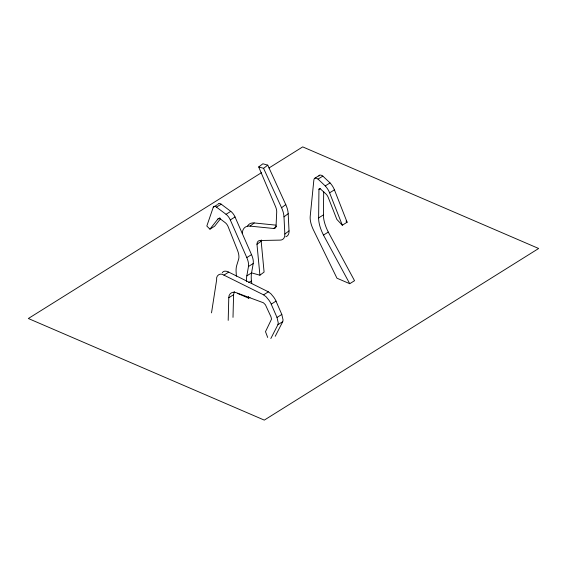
<?xml version="1.0" encoding="UTF-8"?>
<svg xmlns="http://www.w3.org/2000/svg" width="567" height="567" viewBox="0 0 567 567"><rect width="100%" height="100%" fill="white"/><g stroke="black" fill="none" stroke-linecap="round" stroke-linejoin="round"><path stroke-width="0.85" d="M323.686 191.674L323.424 214.907A27.202 12.205 58 0 0 328.286 232.08L354.538 280.7L349.733 283.698L323.481 235.085A27.202 12.205 58 0 1 318.619 217.912L318.945 189.52L320.312 188.662M228.196 320.376L228.785 297.732C228.501 293.586 232.874 290.751 236.517 292.799L263.435 302.778L265.427 304.798L270.991 316.84L271.522 319.15L265.498 331.667L267.688 337.464M233.002 317.371L233.59 294.727L234.341 291.686M211.519 312.871L216.658 279.758C215.751 275.449 220.365 272.38 223.915 275.123L263.577 294.833L266.107 296.789L268.871 300.113A14.721 6.606 58 0 1 270.743 303.09L277.008 317.456L278.262 322.963L277.929 324.678L270.828 338.534M246.525 281.679A41.079 18.435 58 0 1 246.829 275.86L248.488 266.469A14.458 6.485 58 0 0 246.787 257.588L230.301 219.932A7.286 3.267 58 0 0 226.042 214.305L216.474 207.146A5.627 2.523 58 0 0 213.263 207.253L206.82 226.035L209.932 229.167L214.659 226.205L220.478 218.812M251.776 283.415L251.436 280.885A41.079 18.435 58 0 1 251.564 272.897L253.222 263.513A14.458 6.485 58 0 0 251.521 254.626L235.036 216.97A7.286 3.267 58 0 0 230.769 211.342L221.208 204.184A5.627 2.523 58 0 0 217.997 204.29M275.236 336.295L282.727 321.673L283.068 319.965L281.806 314.451L275.548 300.085A14.721 6.606 58 0 0 273.677 297.108L270.913 293.784L268.375 291.828L228.721 272.117C226.757 271.04 223.604 270.388 222.271 272.727M209.932 229.167L217.863 219.082L219.89 217.813M242.286 233.384A19.469 10.589 53.1 0 1 250.054 226.113L273.62 228.48A6.074 3.303 53.1 0 0 276.044 226.219L276.71 212.2A12.488 6.797 53.1 0 0 275.505 206.523L258.687 166.939L262.875 163.785L267.759 165.153L285.761 204.602A21.574 11.73 53.1 0 1 288.185 213.695L289.028 230.882A13.672 7.435 53.1 0 1 285.782 236.758M258.687 166.939L263.57 168.307L267.759 165.153M250.054 226.113L254.243 222.959L276.065 225.156M251.528 272.869L259.906 275.215L256.979 244.299A9.49 5.16 53.1 0 1 260.912 240.486L280.19 240.117A13.672 7.435 53.1 0 0 284.84 234.036L283.989 216.842A21.574 11.73 53.1 0 0 281.572 207.749L285.761 204.602M283.989 216.842L288.185 213.695M273.62 228.48L276.413 226.382M256.979 244.299L261.167 241.152A9.49 5.16 53.1 0 1 261.295 239.947M284.84 234.036L289.028 230.882M259.906 275.215L264.094 272.068L261.167 241.152M261.479 172.68L28.35 318.512L264.293 420.112L538.65 248.488L302.707 146.888L268.978 167.988M213.263 207.253L217.324 204.715M216.474 207.146L221.208 204.184M226.042 214.305L230.769 211.342M230.301 219.932L235.036 216.97M314.848 178.222L319.653 175.217M349.733 283.698L336.961 278.206L313.275 229.6A21.17 9.497 58 0 1 310.206 216.374L313.87 179.945A7.031 3.154 58 0 1 318.03 179.108L322.836 176.103L330.037 182.914A10.334 4.635 58 0 1 334.424 189.839L347.117 222.214L342.319 225.219L336.841 219.386L328.25 197.493A5.188 2.332 58 0 0 326.188 194.176L320.667 189.158A2.488 1.12 58 0 0 318.945 189.52M318.03 179.108L325.238 185.919L330.037 182.914M342.319 225.219L329.618 192.844L334.424 189.839M246.787 257.588L251.521 254.626M223.915 275.123L228.721 272.117M318.619 217.912L323.424 214.907M248.488 266.469L253.222 263.513M246.829 275.86L251.564 272.897M323.481 235.085L328.286 232.08M248.729 282.579L251.436 280.885M228.785 297.732L233.59 294.727M237.389 293.33L248.651 298.178L249.997 297.335M263.577 294.833L268.375 291.828M271.281 304.103L276.086 301.098M277.008 317.456L281.806 314.451M277.929 324.678L282.727 321.673M346.026 221.045L347.117 222.214M263.57 168.307L281.572 207.749M248.417 296.491L248.651 298.178M236.375 276.179L236.078 271.033A34.573 15.515 58 0 1 236.779 265.236L238.636 259.204A15.025 6.74 58 0 0 237.445 250.132L228.118 226.63A4.77 2.14 58 0 0 225.241 222.682L220.173 218.819A5.713 2.566 58 0 0 217.863 219.082M247.559 226.056A19.469 10.589 53.1 0 1 254.243 222.959M325.238 185.919A10.334 4.635 58 0 1 329.618 192.844M318.895 176.039A7.031 3.154 58 0 1 322.836 176.103"/></g></svg>
